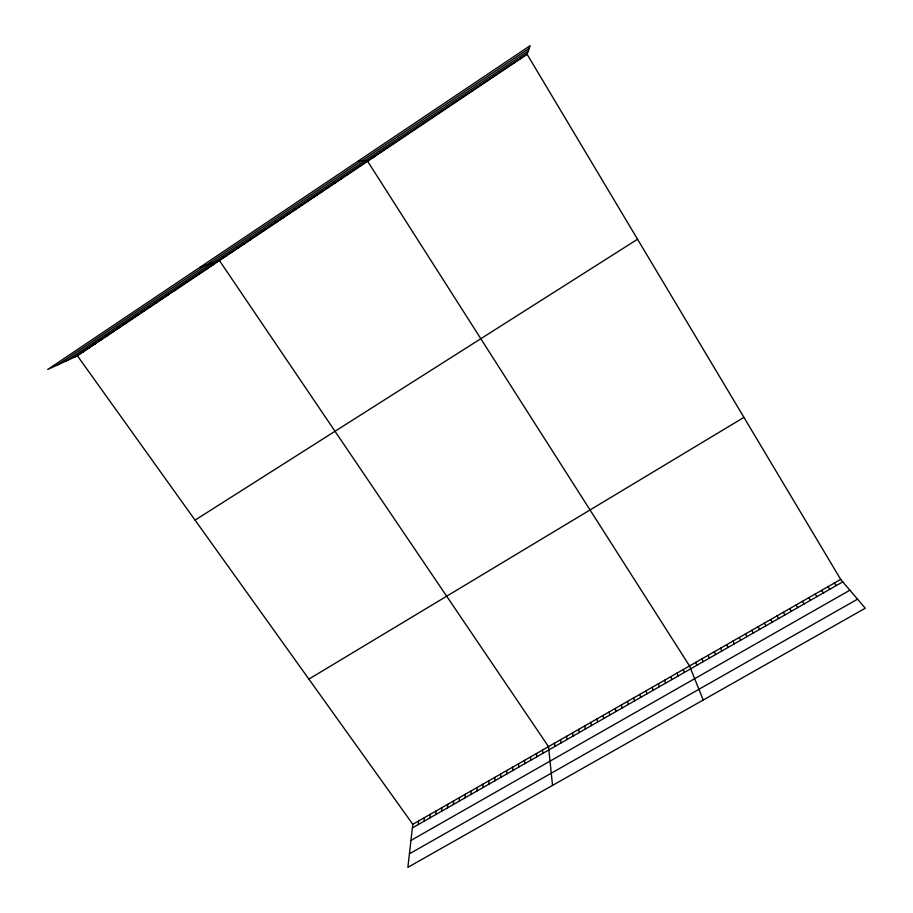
<?xml version="1.0" encoding="UTF-8"?>
<svg xmlns="http://www.w3.org/2000/svg" width="913" height="913" viewBox="0 0 913 913"><rect width="100%" height="100%" fill="white"/><g stroke="black" fill="none" stroke-linecap="round" stroke-linejoin="round"><path stroke-width="1.37" d="M482.943 787.588L482.966 784.141M477.008 790.978L477.065 787.52M471.085 794.367L471.176 790.886M465.174 797.745L465.299 794.253M459.273 801.112L459.433 797.62M453.373 804.49L453.567 800.963M493.305 77.012L493.34 76.43M447.496 807.845L447.712 804.319M441.618 811.212L441.881 807.663M435.752 814.556L436.049 810.995M429.897 817.911L430.217 814.328M424.054 821.244L424.408 817.649M418.222 824.587L418.611 820.97M77.411 355.796L412.813 824.291L407.871 867.35L865.273 608.218L840.713 579.435L527.132 54.335L530.145 45.65L47.727 369.48L77.411 355.796L527.132 54.335M500.05 72.492L500.13 71.887M506.806 67.961L506.92 67.334M513.562 63.431L513.734 62.769M520.342 58.889L520.547 58.192M57.085 365.166L529.186 48.4M66.329 360.909L528.25 51.105M74.934 356.949L527.383 53.616M195.062 520.125L637.548 239.229M308.879 679.112L743.935 417.378M412.813 824.291L840.713 579.435M412.402 827.92L842.767 581.855M410.964 840.428L849.889 590.197M409.423 853.826L857.535 599.156M81.017 352.863L83.471 351.745M87.112 348.777L89.531 347.67M93.229 344.68L95.614 343.608M99.346 340.572L101.697 339.522M105.486 336.463L107.791 335.436M111.626 332.343L113.897 331.339M117.777 328.212L120.025 327.242M123.94 324.081L126.154 323.134M130.125 319.938L132.294 319.014M136.311 315.795L138.445 314.882M142.508 311.641L144.608 310.751M148.716 307.476L150.782 306.62M154.948 303.299L156.968 302.465M161.179 299.122L163.176 298.311M167.421 294.933L169.384 294.146M173.675 290.745L175.604 289.98M179.952 286.534L181.835 285.803M186.229 282.322L188.078 281.615M192.517 278.111L194.332 277.426M198.829 273.889L200.598 273.227M205.14 269.655L206.874 269.015M211.462 265.409L213.163 264.804M199.593 267.532L219.462 260.582L548.519 746.64L552.536 785.397M224.153 256.907L225.773 256.348M230.51 252.639L232.096 252.102M236.889 248.37L238.43 247.857M243.269 244.079L244.787 243.611M249.671 239.799L251.143 239.343M256.074 235.497L257.512 235.075M262.499 231.194L263.891 230.795M268.936 226.881L270.282 226.504M275.372 222.567L276.696 222.213M281.832 218.23L283.11 217.91M288.303 213.893L289.535 213.608M294.785 209.556L295.983 209.282M301.279 205.197L302.431 204.957M307.772 200.837L308.902 200.62M314.3 196.466L315.373 196.284M320.828 192.095L321.867 191.935M327.368 187.701L328.372 187.576M333.918 183.308L334.888 183.205M340.481 178.914L341.405 178.834M347.066 174.497L347.944 174.451M353.651 170.08L354.495 170.058M360.258 165.652L361.057 165.664M358.512 160.859L367.631 161.247L689.532 665.942L703.25 700.009M373.417 156.831L374.136 156.888M379.979 152.437L380.653 152.528M386.541 148.032L387.18 148.146M393.126 143.615L393.72 143.763M834.288 583.11L836.308 585.553M827.874 586.785L829.86 589.239M821.472 590.449L823.412 592.914M815.081 594.101L816.987 596.6M808.701 597.753L810.573 600.263M802.333 601.393L804.159 603.927M795.976 605.034L797.768 607.59M789.631 608.663L791.377 611.231M783.297 612.292L785.009 614.883M776.963 615.91L778.641 618.523M770.652 619.528L772.284 622.152M764.352 623.134L765.95 625.782M758.052 626.729L759.616 629.399M751.776 630.335L753.293 633.006M745.499 633.919L746.982 636.612M739.245 637.502L740.683 640.218M732.991 641.074L734.394 643.813M726.748 644.646L728.118 647.408M720.517 648.219L721.852 650.98M714.297 651.768L715.598 654.564M708.089 655.329L709.355 658.136M701.892 658.866L703.124 661.697M695.706 662.416L696.893 665.257M683.278 669.526L684.396 672.402M677.047 673.086L678.131 675.985M670.827 676.647L671.865 679.569M664.607 680.208L665.611 683.141M658.41 683.757L659.38 686.713M652.213 687.295L653.149 690.274M646.027 690.833L646.929 693.823M639.853 694.371L640.721 697.372M633.69 697.897L634.524 700.922M627.539 701.412L628.338 704.459M621.399 704.927L622.164 707.986M615.271 708.442L615.99 711.512M609.154 711.935L609.838 715.027M603.048 715.438L603.698 718.542M596.942 718.93L597.559 722.046M590.859 722.411L591.43 725.55M584.777 725.892L585.324 729.053M578.705 729.361L579.219 732.534M572.645 732.831L573.124 736.026M566.596 736.289L567.041 739.496M560.559 739.747L560.97 742.977M554.533 743.193L554.91 746.435M542.505 750.075L542.813 753.351M536.502 753.51L536.776 756.797M530.521 756.934L530.75 760.244M524.541 760.358L524.747 763.679M518.573 763.77L518.744 767.114M512.615 767.182L512.752 770.538M506.669 770.583L506.772 773.962M500.723 773.984L500.792 777.374M494.8 777.374L494.835 780.786M488.877 780.763L488.877 784.187"/></g></svg>
